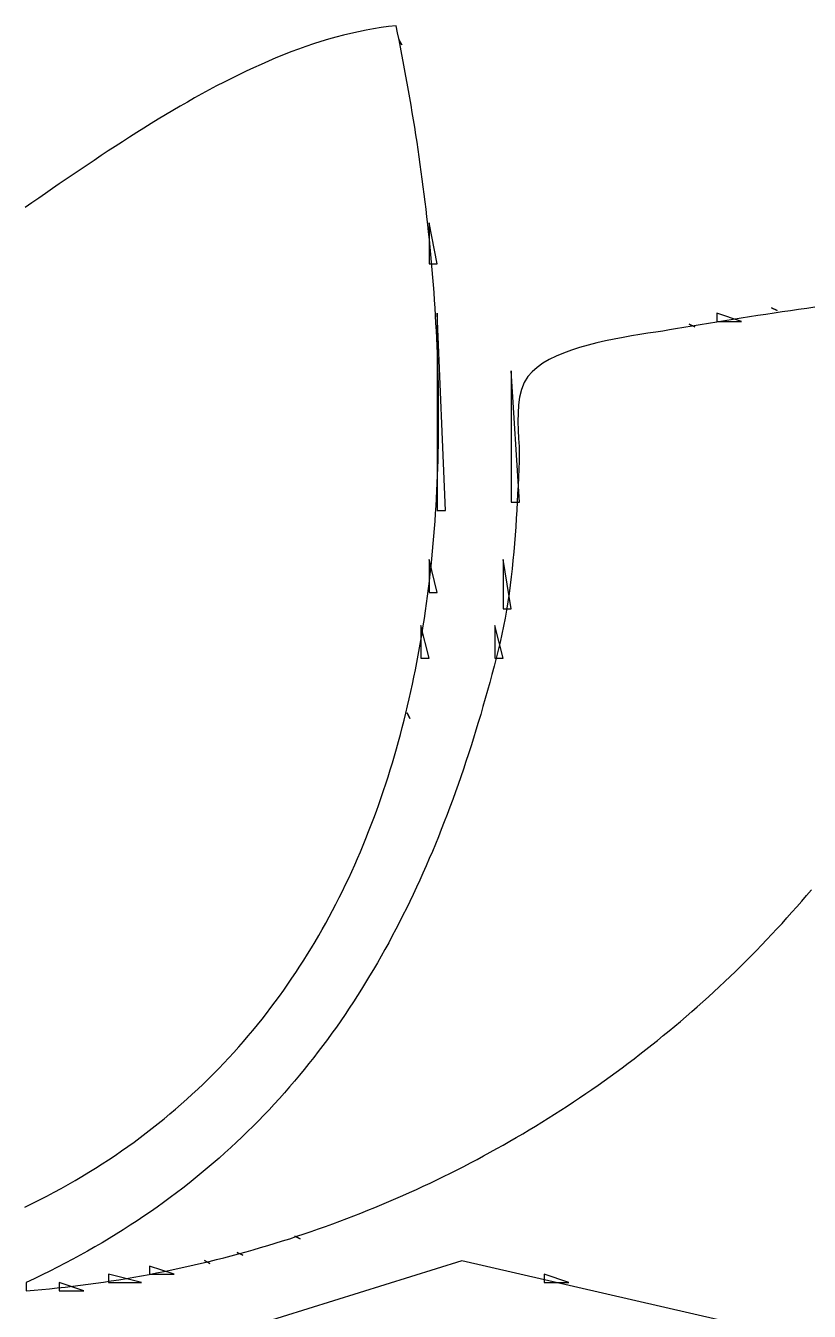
# Model space of a CAD drawing. Header units: millimetres. Extents: x 56222 to 3066687, y -650199 to -121287.
# Drawn here: x 141924.021 to 141925.722, y -185290.798 to -185288.005 of the extents above; entities that cross this region are included whole.
import ezdxf

# ---------------------------------------------------------------- set-up
doc = ezdxf.new("R2010")
doc.units = ezdxf.units.MM
doc.header["$MEASUREMENT"] = 0
doc.layers.add('$TD_AUDIT_GENERATED_(A0BDF17)', color=32, linetype='Continuous', lineweight=30)

msp = doc.modelspace()

# ---------------------------------------------------------------- linework, layer by layer
at = {"layer": '$TD_AUDIT_GENERATED_(A0BDF17)', "linetype": 'Continuous', "lineweight": 25, "ltscale": 2}
for p, q in [((141924.7597, -185288.0149, 0.5173), (141924.7434, -185288.0182, 0.5173)), ((141924.7761, -185288.0119, 0.5173), (141924.7597, -185288.0149, 0.5173)), ((141924.7924, -185288.0093, 0.5173), (141924.7761, -185288.0119, 0.5173)), ((141924.8088, -185288.007, 0.5173), (141924.7924, -185288.0093, 0.5173)), ((141924.8252, -185288.0052, 0.5173), (141924.8088, -185288.007, 0.5173)), ((141924.8283, -185288.0207, 0.5173), (141924.8252, -185288.0052, 0.5173)), ((141924.6617, -185288.0397, 0.5173), (141924.6454, -185288.0449, 0.5173)), ((141924.678, -185288.0347, 0.5173), (141924.6617, -185288.0397, 0.5173)), ((141924.6943, -185288.0301, 0.5173), (141924.678, -185288.0347, 0.5173)), ((141924.7107, -185288.0258, 0.5173), (141924.6943, -185288.0301, 0.5173)), ((141924.727, -185288.0218, 0.5173), (141924.7107, -185288.0258, 0.5173)), ((141924.7434, -185288.0182, 0.5173), (141924.727, -185288.0218, 0.5173)), ((141924.8315, -185288.0362, 0.5173), (141924.8283, -185288.0207, 0.5173)), ((141924.8311, -185288.0349, 0.5173), (141924.8371, -185288.0468, 0.5173)), ((141924.8371, -185288.0468, 0.5173), (141924.8311, -185288.0349, 0.5173)), ((141924.8345, -185288.0518, 0.5173), (141924.8315, -185288.0362, 0.5173)), ((141924.5805, -185288.0686, 0.5173), (141924.5642, -185288.0752, 0.5173)), ((141924.5967, -185288.0622, 0.5173), (141924.5805, -185288.0686, 0.5173)), ((141924.6129, -185288.0562, 0.5173), (141924.5967, -185288.0622, 0.5173)), ((141924.6292, -185288.0504, 0.5173), (141924.6129, -185288.0562, 0.5173)), ((141924.6454, -185288.0449, 0.5173), (141924.6292, -185288.0504, 0.5173)), ((141924.8376, -185288.0674, 0.5173), (141924.8345, -185288.0518, 0.5173)), ((141924.8406, -185288.0831, 0.5173), (141924.8376, -185288.0674, 0.5173)), ((141924.5158, -185288.0964, 0.5173), (141924.4997, -185288.1039, 0.5173)), ((141924.5319, -185288.0891, 0.5173), (141924.5158, -185288.0964, 0.5173)), ((141924.5481, -185288.082, 0.5173), (141924.5319, -185288.0891, 0.5173)), ((141924.5642, -185288.0752, 0.5173), (141924.5481, -185288.082, 0.5173)), ((141924.8435, -185288.0988, 0.5173), (141924.8406, -185288.0831, 0.5173)), ((141924.8464, -185288.1145, 0.5173), (141924.8435, -185288.0988, 0.5173)), ((141924.4515, -185288.1277, 0.5173), (141924.4355, -185288.136, 0.5173)), ((141924.4675, -185288.1195, 0.5173), (141924.4515, -185288.1277, 0.5173)), ((141924.4836, -185288.1116, 0.5173), (141924.4675, -185288.1195, 0.5173)), ((141924.4997, -185288.1039, 0.5173), (141924.4836, -185288.1116, 0.5173)), ((141924.8493, -185288.1303, 0.5173), (141924.8464, -185288.1145, 0.5173)), ((141924.4036, -185288.1531, 0.5173), (141924.3877, -185288.162, 0.5173)), ((141924.4196, -185288.1445, 0.5173), (141924.4036, -185288.1531, 0.5173)), ((141924.4355, -185288.136, 0.5173), (141924.4196, -185288.1445, 0.5173)), ((141924.8521, -185288.1462, 0.5173), (141924.8493, -185288.1303, 0.5173)), ((141924.8549, -185288.162, 0.5173), (141924.8521, -185288.1462, 0.5173)), ((141924.3561, -185288.18, 0.5173), (141924.3403, -185288.1893, 0.5173)), ((141924.3719, -185288.1709, 0.5173), (141924.3561, -185288.18, 0.5173)), ((141924.3877, -185288.162, 0.5173), (141924.3719, -185288.1709, 0.5173)), ((141924.8576, -185288.1779, 0.5173), (141924.8549, -185288.162, 0.5173)), ((141924.8602, -185288.1939, 0.5173), (141924.8576, -185288.1779, 0.5173)), ((141924.3088, -185288.2082, 0.5173), (141924.2932, -185288.2178, 0.5173)), ((141924.3245, -185288.1987, 0.5173), (141924.3088, -185288.2082, 0.5173)), ((141924.3403, -185288.1893, 0.5173), (141924.3245, -185288.1987, 0.5173)), ((141924.8628, -185288.2099, 0.5173), (141924.8602, -185288.1939, 0.5173)), ((141924.8654, -185288.2259, 0.5173), (141924.8628, -185288.2099, 0.5173)), ((141924.262, -185288.2373, 0.5173), (141924.2464, -185288.2472, 0.5173)), ((141924.2775, -185288.2275, 0.5173), (141924.262, -185288.2373, 0.5173)), ((141924.2932, -185288.2178, 0.5173), (141924.2775, -185288.2275, 0.5173)), ((141924.8679, -185288.2419, 0.5173), (141924.8654, -185288.2259, 0.5173)), ((141924.2155, -185288.2672, 0.5173), (141924.2001, -185288.2773, 0.5173)), ((141924.231, -185288.2571, 0.5173), (141924.2155, -185288.2672, 0.5173)), ((141924.2464, -185288.2472, 0.5173), (141924.231, -185288.2571, 0.5173)), ((141924.8704, -185288.258, 0.5173), (141924.8679, -185288.2419, 0.5173)), ((141924.8728, -185288.2741, 0.5173), (141924.8704, -185288.258, 0.5173)), ((141924.1848, -185288.2874, 0.5173), (141924.1695, -185288.2976, 0.5173)), ((141924.2001, -185288.2773, 0.5173), (141924.1848, -185288.2874, 0.5173)), ((141924.8751, -185288.2902, 0.5173), (141924.8728, -185288.2741, 0.5173)), ((141924.8774, -185288.3064, 0.5173), (141924.8751, -185288.2902, 0.5173)), ((141924.1391, -185288.318, 0.5173), (141924.124, -185288.3283, 0.5173)), ((141924.1543, -185288.3078, 0.5173), (141924.1391, -185288.318, 0.5173)), ((141924.1695, -185288.2976, 0.5173), (141924.1543, -185288.3078, 0.5173)), ((141924.8797, -185288.3226, 0.5173), (141924.8774, -185288.3064, 0.5173)), ((141924.8818, -185288.3388, 0.5173), (141924.8797, -185288.3226, 0.5173)), ((141924.0939, -185288.3488, 0.5173), (141924.079, -185288.359, 0.5173)), ((141924.1089, -185288.3385, 0.5173), (141924.0939, -185288.3488, 0.5173)), ((141924.124, -185288.3283, 0.5173), (141924.1089, -185288.3385, 0.5173)), ((141924.884, -185288.3551, 0.5173), (141924.8818, -185288.3388, 0.5173)), ((141924.0493, -185288.3795, 0.5173), (141924.0345, -185288.3896, 0.5173)), ((141924.0641, -185288.3693, 0.5173), (141924.0493, -185288.3795, 0.5173)), ((141924.079, -185288.359, 0.5173), (141924.0641, -185288.3693, 0.5173)), ((141924.886, -185288.3714, 0.5173), (141924.884, -185288.3551, 0.5173)), ((141924.888, -185288.3877, 0.5173), (141924.886, -185288.3714, 0.5173)), ((141924.0345, -185288.3896, 0.5173), (141924.0199, -185288.3997, 0.5173)), ((141924.89, -185288.404, 0.5173), (141924.888, -185288.3877, 0.5173)), ((141924.8919, -185288.4204, 0.5173), (141924.89, -185288.404, 0.5173)), ((141924.8937, -185288.4367, 0.5173), (141924.8919, -185288.4204, 0.5173)), ((141924.8965, -185288.4334, 0.5173), (141924.8965, -185288.5226, 0.5173)), ((141924.9144, -185288.5226, 0.5173), (141924.8965, -185288.4334, 0.5173)), ((141924.8955, -185288.4531, 0.5173), (141924.8937, -185288.4367, 0.5173)), ((141924.8972, -185288.4695, 0.5173), (141924.8955, -185288.4531, 0.5173)), ((141924.8988, -185288.486, 0.5173), (141924.8972, -185288.4695, 0.5173)), ((141924.9004, -185288.5024, 0.5173), (141924.8988, -185288.486, 0.5173)), ((141924.9019, -185288.5189, 0.5173), (141924.9004, -185288.5024, 0.5173)), ((141924.9034, -185288.5353, 0.5173), (141924.9019, -185288.5189, 0.5173)), ((141924.8965, -185288.5226, 0.5173), (141924.9144, -185288.5226, 0.5173)), ((141924.9047, -185288.5518, 0.5173), (141924.9034, -185288.5353, 0.5173)), ((141924.906, -185288.5683, 0.5173), (141924.9047, -185288.5518, 0.5173)), ((141924.9073, -185288.5848, 0.5173), (141924.906, -185288.5683, 0.5173)), ((141924.9085, -185288.6014, 0.5173), (141924.9073, -185288.5848, 0.5173)), ((141924.9096, -185288.6179, 0.5173), (141924.9085, -185288.6014, 0.5173)), ((141924.9106, -185288.6345, 0.5173), (141924.9096, -185288.6179, 0.5173)), ((141924.9144, -185288.6297, 0.5173), (141924.9144, -185289.0579, 0.5173)), ((141924.9322, -185289.0579, 0.5173), (141924.9144, -185288.6297, 0.5173)), ((141925.521, -185288.6297, 0.5173), (141925.521, -185288.6475, 0.5173)), ((141925.5745, -185288.6475, 0.5173), (141925.521, -185288.6297, 0.5173)), ((141925.6454, -185288.6295, 0.5173), (141925.6277, -185288.6321, 0.5173)), ((141925.64, -185288.6178, 0.5173), (141925.6519, -185288.6237, 0.5173)), ((141925.6519, -185288.6237, 0.5173), (141925.64, -185288.6178, 0.5173)), ((141925.6632, -185288.6268, 0.5173), (141925.6454, -185288.6295, 0.5173)), ((141925.681, -185288.6242, 0.5173), (141925.6632, -185288.6268, 0.5173)), ((141925.6988, -185288.6216, 0.5173), (141925.681, -185288.6242, 0.5173)), ((141925.7166, -185288.6191, 0.5173), (141925.6988, -185288.6216, 0.5173)), ((141925.7343, -185288.6166, 0.5173), (141925.7166, -185288.6191, 0.5173)), ((141924.9116, -185288.651, 0.5173), (141924.9106, -185288.6345, 0.5173)), ((141924.9125, -185288.6676, 0.5173), (141924.9116, -185288.651, 0.5173)), ((141925.4675, -185288.6578, 0.5173), (141925.4496, -185288.6608, 0.5173)), ((141925.4615, -185288.6535, 0.5173), (141925.4734, -185288.6594, 0.5173)), ((141925.4734, -185288.6594, 0.5173), (141925.4615, -185288.6535, 0.5173)), ((141925.4853, -185288.6548, 0.5173), (141925.4675, -185288.6578, 0.5173)), ((141925.5031, -185288.6518, 0.5173), (141925.4853, -185288.6548, 0.5173)), ((141925.5209, -185288.6489, 0.5173), (141925.5031, -185288.6518, 0.5173)), ((141925.5387, -185288.646, 0.5173), (141925.5209, -185288.6489, 0.5173)), ((141925.521, -185288.6475, 0.5173), (141925.5745, -185288.6475, 0.5173)), ((141925.5565, -185288.6432, 0.5173), (141925.5387, -185288.646, 0.5173)), ((141925.5743, -185288.6404, 0.5173), (141925.5565, -185288.6432, 0.5173)), ((141925.5921, -185288.6376, 0.5173), (141925.5743, -185288.6404, 0.5173)), ((141925.6099, -185288.6348, 0.5173), (141925.5921, -185288.6376, 0.5173)), ((141925.6277, -185288.6321, 0.5173), (141925.6099, -185288.6348, 0.5173)), ((141924.9133, -185288.6841, 0.5173), (141924.9125, -185288.6676, 0.5173)), ((141924.9141, -185288.7007, 0.5173), (141924.9133, -185288.6841, 0.5173)), ((141925.2987, -185288.6859, 0.5173), (141925.2796, -185288.6898, 0.5173)), ((141925.3176, -185288.6823, 0.5173), (141925.2987, -185288.6859, 0.5173)), ((141925.3362, -185288.679, 0.5173), (141925.3176, -185288.6823, 0.5173)), ((141925.3544, -185288.6761, 0.5173), (141925.3362, -185288.679, 0.5173)), ((141925.3718, -185288.6733, 0.5173), (141925.3544, -185288.6761, 0.5173)), ((141925.3885, -185288.6708, 0.5173), (141925.3718, -185288.6733, 0.5173)), ((141925.4042, -185288.6684, 0.5173), (141925.3885, -185288.6708, 0.5173)), ((141925.4187, -185288.6661, 0.5173), (141925.4042, -185288.6684, 0.5173)), ((141925.4318, -185288.6639, 0.5173), (141925.4187, -185288.6661, 0.5173)), ((141925.4496, -185288.6608, 0.5173), (141925.4318, -185288.6639, 0.5173)), ((141924.9147, -185288.7173, 0.5173), (141924.9141, -185288.7007, 0.5173)), ((141925.2056, -185288.7098, 0.5173), (141925.1885, -185288.7161, 0.5173)), ((141925.2234, -185288.7041, 0.5173), (141925.2056, -185288.7098, 0.5173)), ((141925.2418, -185288.6989, 0.5173), (141925.2234, -185288.7041, 0.5173)), ((141925.2606, -185288.6941, 0.5173), (141925.2418, -185288.6989, 0.5173)), ((141925.2796, -185288.6898, 0.5173), (141925.2606, -185288.6941, 0.5173)), ((141924.9153, -185288.7339, 0.5173), (141924.9147, -185288.7173, 0.5173)), ((141924.9159, -185288.7505, 0.5173), (141924.9153, -185288.7339, 0.5173)), ((141925.1434, -185288.7385, 0.5173), (141925.131, -185288.7473, 0.5173)), ((141925.1572, -185288.7303, 0.5173), (141925.1434, -185288.7385, 0.5173)), ((141925.1723, -185288.7229, 0.5173), (141925.1572, -185288.7303, 0.5173)), ((141925.1885, -185288.7161, 0.5173), (141925.1723, -185288.7229, 0.5173)), ((141924.9163, -185288.767, 0.5173), (141924.9159, -185288.7505, 0.5173)), ((141924.9167, -185288.7836, 0.5173), (141924.9163, -185288.767, 0.5173)), ((141925.075, -185288.7546, 0.5173), (141925.075, -185289.04, 0.5173)), ((141925.0928, -185289.04, 0.5173), (141925.075, -185288.7546, 0.5173)), ((141925.1111, -185288.7671, 0.5173), (141925.1029, -185288.7805, 0.5173)), ((141925.1202, -185288.7568, 0.5173), (141925.1111, -185288.7671, 0.5173)), ((141925.131, -185288.7473, 0.5173), (141925.1202, -185288.7568, 0.5173)), ((141924.917, -185288.8002, 0.5173), (141924.9167, -185288.7836, 0.5173)), ((141925.097, -185288.7955, 0.5173), (141925.0931, -185288.8118, 0.5173)), ((141925.1029, -185288.7805, 0.5173), (141925.097, -185288.7955, 0.5173)), ((141924.9172, -185288.8168, 0.5173), (141924.917, -185288.8002, 0.5173)), ((141924.9174, -185288.8334, 0.5173), (141924.9172, -185288.8168, 0.5173)), ((141925.0931, -185288.8118, 0.5173), (141925.0907, -185288.829, 0.5173)), ((141924.9174, -185288.85, 0.5173), (141924.9174, -185288.8334, 0.5173)), ((141924.9174, -185288.8665, 0.5173), (141924.9174, -185288.85, 0.5173)), ((141925.0897, -185288.8469, 0.5173), (141925.0896, -185288.8652, 0.5173)), ((141925.0907, -185288.829, 0.5173), (141925.0897, -185288.8469, 0.5173)), ((141924.9173, -185288.8831, 0.5173), (141924.9174, -185288.8665, 0.5173)), ((141925.0896, -185288.8652, 0.5173), (141925.0901, -185288.8835, 0.5173)), ((141924.9169, -185288.9162, 0.5173), (141924.9171, -185288.8997, 0.5173)), ((141924.9171, -185288.8997, 0.5173), (141924.9173, -185288.8831, 0.5173)), ((141925.0901, -185288.8835, 0.5173), (141925.091, -185288.9015, 0.5173)), ((141925.091, -185288.9015, 0.5173), (141925.0918, -185288.9189, 0.5173)), ((141924.9161, -185288.9493, 0.5173), (141924.9165, -185288.9327, 0.5173)), ((141924.9165, -185288.9327, 0.5173), (141924.9169, -185288.9162, 0.5173)), ((141925.0918, -185288.9189, 0.5173), (141925.0923, -185288.9355, 0.5173)), ((141925.0923, -185288.9355, 0.5173), (141925.0921, -185288.9508, 0.5173)), ((141924.915, -185288.9823, 0.5173), (141924.9156, -185288.9658, 0.5173)), ((141924.9156, -185288.9658, 0.5173), (141924.9161, -185288.9493, 0.5173)), ((141925.0921, -185288.9508, 0.5173), (141925.0913, -185288.9684, 0.5173)), ((141924.9143, -185288.9988, 0.5173), (141924.915, -185288.9823, 0.5173)), ((141925.0905, -185288.986, 0.5173), (141925.0897, -185289.0038, 0.5173)), ((141925.0913, -185288.9684, 0.5173), (141925.0905, -185288.986, 0.5173)), ((141924.9127, -185289.0318, 0.5173), (141924.9135, -185289.0153, 0.5173)), ((141924.9135, -185289.0153, 0.5173), (141924.9143, -185288.9988, 0.5173)), ((141925.0888, -185289.0217, 0.5173), (141925.0879, -185289.0396, 0.5173)), ((141925.0897, -185289.0038, 0.5173), (141925.0888, -185289.0217, 0.5173)), ((141924.9107, -185289.0646, 0.5173), (141924.9117, -185289.0482, 0.5173)), ((141924.9117, -185289.0482, 0.5173), (141924.9127, -185289.0318, 0.5173)), ((141925.075, -185289.04, 0.5173), (141925.0928, -185289.04, 0.5173)), ((141925.0879, -185289.0396, 0.5173), (141925.0869, -185289.0577, 0.5173)), ((141924.9096, -185289.0811, 0.5173), (141924.9107, -185289.0646, 0.5173)), ((141924.9144, -185289.0579, 0.5173), (141924.9322, -185289.0579, 0.5173)), ((141925.0858, -185289.0757, 0.5173), (141925.0846, -185289.0938, 0.5173)), ((141925.0869, -185289.0577, 0.5173), (141925.0858, -185289.0757, 0.5173)), ((141924.907, -185289.1138, 0.5173), (141924.9083, -185289.0974, 0.5173)), ((141924.9083, -185289.0974, 0.5173), (141924.9096, -185289.0811, 0.5173)), ((141925.0846, -185289.0938, 0.5173), (141925.0834, -185289.112, 0.5173)), ((141924.9041, -185289.1465, 0.5173), (141924.9056, -185289.1302, 0.5173)), ((141924.9056, -185289.1302, 0.5173), (141924.907, -185289.1138, 0.5173)), ((141925.082, -185289.1302, 0.5173), (141925.0804, -185289.1483, 0.5173)), ((141925.0834, -185289.112, 0.5173), (141925.082, -185289.1302, 0.5173)), ((141924.9025, -185289.1628, 0.5173), (141924.9041, -185289.1465, 0.5173)), ((141925.0804, -185289.1483, 0.5173), (141925.0787, -185289.1665, 0.5173)), ((141924.8965, -185289.1649, 0.5173), (141924.8965, -185289.2363, 0.5173)), ((141924.9144, -185289.2363, 0.5173), (141924.8965, -185289.1649, 0.5173)), ((141924.8991, -185289.1954, 0.5173), (141924.9009, -185289.1791, 0.5173)), ((141924.9009, -185289.1791, 0.5173), (141924.9025, -185289.1628, 0.5173)), ((141925.0571, -185289.1649, 0.5173), (141925.0571, -185289.272, 0.5173)), ((141925.075, -185289.272, 0.5173), (141925.0571, -185289.1649, 0.5173)), ((141925.0769, -185289.1846, 0.5173), (141925.0748, -185289.2026, 0.5173)), ((141925.0787, -185289.1665, 0.5173), (141925.0769, -185289.1846, 0.5173)), ((141924.8952, -185289.2278, 0.5173), (141924.8972, -185289.2116, 0.5173)), ((141924.8972, -185289.2116, 0.5173), (141924.8991, -185289.1954, 0.5173)), ((141925.0748, -185289.2026, 0.5173), (141925.0726, -185289.2207, 0.5173)), ((141924.891, -185289.2602, 0.5173), (141924.8932, -185289.244, 0.5173)), ((141924.8932, -185289.244, 0.5173), (141924.8952, -185289.2278, 0.5173)), ((141924.8965, -185289.2363, 0.5173), (141924.9144, -185289.2363, 0.5173)), ((141925.0702, -185289.2386, 0.5173), (141925.0676, -185289.2565, 0.5173)), ((141925.0726, -185289.2207, 0.5173), (141925.0702, -185289.2386, 0.5173)), ((141924.8887, -185289.2763, 0.5173), (141924.891, -185289.2602, 0.5173)), ((141925.0571, -185289.272, 0.5173), (141925.075, -185289.272, 0.5173)), ((141925.0676, -185289.2565, 0.5173), (141925.0648, -185289.2743, 0.5173)), ((141924.8839, -185289.3084, 0.5173), (141924.8864, -185289.2924, 0.5173)), ((141924.8864, -185289.2924, 0.5173), (141924.8887, -185289.2763, 0.5173)), ((141925.0617, -185289.2919, 0.5173), (141925.0584, -185289.3095, 0.5173)), ((141925.0648, -185289.2743, 0.5173), (141925.0617, -185289.2919, 0.5173)), ((141924.8787, -185289.3077, 0.5173), (141924.8787, -185289.379, 0.5173)), ((141924.8965, -185289.379, 0.5173), (141924.8787, -185289.3077, 0.5173)), ((141924.8787, -185289.3404, 0.5173), (141924.8813, -185289.3245, 0.5173)), ((141924.8813, -185289.3245, 0.5173), (141924.8839, -185289.3084, 0.5173)), ((141925.0393, -185289.3077, 0.5173), (141925.0393, -185289.379, 0.5173)), ((141925.0571, -185289.379, 0.5173), (141925.0393, -185289.3077, 0.5173)), ((141925.0548, -185289.3269, 0.5173), (141925.0509, -185289.3441, 0.5173)), ((141925.0584, -185289.3095, 0.5173), (141925.0548, -185289.3269, 0.5173)), ((141924.873, -185289.3723, 0.5173), (141924.8759, -185289.3564, 0.5173)), ((141924.8759, -185289.3564, 0.5173), (141924.8787, -185289.3404, 0.5173)), ((141925.0509, -185289.3441, 0.5173), (141925.0468, -185289.3612, 0.5173)), ((141924.8701, -185289.3882, 0.5173), (141924.873, -185289.3723, 0.5173)), ((141924.8787, -185289.379, 0.5173), (141924.8965, -185289.379, 0.5173)), ((141925.0422, -185289.379, 0.5173), (141925.0376, -185289.3966, 0.5173)), ((141925.0393, -185289.379, 0.5173), (141925.0571, -185289.379, 0.5173)), ((141925.0468, -185289.3612, 0.5173), (141925.0422, -185289.379, 0.5173)), ((141924.8638, -185289.4199, 0.5173), (141924.867, -185289.404, 0.5173)), ((141924.867, -185289.404, 0.5173), (141924.8701, -185289.3882, 0.5173)), ((141925.0376, -185289.3966, 0.5173), (141925.033, -185289.4143, 0.5173)), ((141924.8571, -185289.4513, 0.5173), (141924.8605, -185289.4356, 0.5173)), ((141924.8605, -185289.4356, 0.5173), (141924.8638, -185289.4199, 0.5173)), ((141925.0282, -185289.4318, 0.5173), (141925.0234, -185289.4493, 0.5173)), ((141925.033, -185289.4143, 0.5173), (141925.0282, -185289.4318, 0.5173)), ((141924.85, -185289.4827, 0.5173), (141924.8536, -185289.467, 0.5173)), ((141924.8536, -185289.467, 0.5173), (141924.8571, -185289.4513, 0.5173)), ((141925.0185, -185289.4667, 0.5173), (141925.0136, -185289.484, 0.5173)), ((141925.0234, -185289.4493, 0.5173), (141925.0185, -185289.4667, 0.5173)), ((141924.8462, -185289.4983, 0.5173), (141924.85, -185289.4827, 0.5173)), ((141925.0136, -185289.484, 0.5173), (141925.0086, -185289.5012, 0.5173)), ((141924.8385, -185289.5293, 0.5173), (141924.8424, -185289.5138, 0.5173)), ((141924.8424, -185289.5138, 0.5173), (141924.8462, -185289.4983, 0.5173)), ((141924.849, -185289.498, 0.5173), (141924.8549, -185289.5099, 0.5173)), ((141924.8549, -185289.5099, 0.5173), (141924.849, -185289.498, 0.5173)), ((141925.0034, -185289.5184, 0.5173), (141924.9983, -185289.5355, 0.5173)), ((141925.0086, -185289.5012, 0.5173), (141925.0034, -185289.5184, 0.5173)), ((141924.8302, -185289.5602, 0.5173), (141924.8344, -185289.5448, 0.5173)), ((141924.8344, -185289.5448, 0.5173), (141924.8385, -185289.5293, 0.5173)), ((141924.9983, -185289.5355, 0.5173), (141924.993, -185289.5525, 0.5173)), ((141924.8215, -185289.5908, 0.5173), (141924.8259, -185289.5755, 0.5173)), ((141924.8259, -185289.5755, 0.5173), (141924.8302, -185289.5602, 0.5173)), ((141924.9876, -185289.5695, 0.5173), (141924.9822, -185289.5864, 0.5173)), ((141924.993, -185289.5525, 0.5173), (141924.9876, -185289.5695, 0.5173)), ((141924.8124, -185289.6213, 0.5173), (141924.817, -185289.6061, 0.5173)), ((141924.817, -185289.6061, 0.5173), (141924.8215, -185289.5908, 0.5173)), ((141924.9767, -185289.6032, 0.5173), (141924.9711, -185289.6199, 0.5173)), ((141924.9822, -185289.5864, 0.5173), (141924.9767, -185289.6032, 0.5173)), ((141924.8077, -185289.6365, 0.5173), (141924.8124, -185289.6213, 0.5173)), ((141924.9711, -185289.6199, 0.5173), (141924.9654, -185289.6365, 0.5173)), ((141924.7978, -185289.6666, 0.5173), (141924.8028, -185289.6516, 0.5173)), ((141924.8028, -185289.6516, 0.5173), (141924.8077, -185289.6365, 0.5173)), ((141924.9596, -185289.6531, 0.5173), (141924.9538, -185289.6696, 0.5173)), ((141924.9654, -185289.6365, 0.5173), (141924.9596, -185289.6531, 0.5173)), ((141924.7875, -185289.6965, 0.5173), (141924.7927, -185289.6816, 0.5173)), ((141924.7927, -185289.6816, 0.5173), (141924.7978, -185289.6666, 0.5173)), ((141924.9479, -185289.686, 0.5173), (141924.9418, -185289.7023, 0.5173)), ((141924.9538, -185289.6696, 0.5173), (141924.9479, -185289.686, 0.5173)), ((141924.7767, -185289.7262, 0.5173), (141924.7822, -185289.7114, 0.5173)), ((141924.7822, -185289.7114, 0.5173), (141924.7875, -185289.6965, 0.5173)), ((141924.9357, -185289.7186, 0.5173), (141924.9295, -185289.7347, 0.5173)), ((141924.9418, -185289.7023, 0.5173), (141924.9357, -185289.7186, 0.5173)), ((141924.7654, -185289.7556, 0.5173), (141924.7711, -185289.741, 0.5173)), ((141924.7711, -185289.741, 0.5173), (141924.7767, -185289.7262, 0.5173)), ((141924.9295, -185289.7347, 0.5173), (141924.9232, -185289.7508, 0.5173)), ((141924.7537, -185289.7848, 0.5173), (141924.7596, -185289.7703, 0.5173)), ((141924.7596, -185289.7703, 0.5173), (141924.7654, -185289.7556, 0.5173)), ((141924.9168, -185289.7668, 0.5173), (141924.9103, -185289.7827, 0.5173)), ((141924.9232, -185289.7508, 0.5173), (141924.9168, -185289.7668, 0.5173)), ((141924.7414, -185289.8138, 0.5173), (141924.7476, -185289.7993, 0.5173)), ((141924.7476, -185289.7993, 0.5173), (141924.7537, -185289.7848, 0.5173)), ((141924.9037, -185289.7986, 0.5173), (141924.897, -185289.8143, 0.5173)), ((141924.9103, -185289.7827, 0.5173), (141924.9037, -185289.7986, 0.5173)), ((141924.7287, -185289.8424, 0.5173), (141924.7351, -185289.8281, 0.5173)), ((141924.7351, -185289.8281, 0.5173), (141924.7414, -185289.8138, 0.5173)), ((141924.8902, -185289.83, 0.5173), (141924.8834, -185289.8456, 0.5173)), ((141924.897, -185289.8143, 0.5173), (141924.8902, -185289.83, 0.5173)), ((141924.7154, -185289.8708, 0.5173), (141924.7221, -185289.8567, 0.5173)), ((141924.7221, -185289.8567, 0.5173), (141924.7287, -185289.8424, 0.5173)), ((141924.8834, -185289.8456, 0.5173), (141924.8764, -185289.8611, 0.5173)), ((141924.7016, -185289.8989, 0.5173), (141924.7086, -185289.8849, 0.5173)), ((141924.7086, -185289.8849, 0.5173), (141924.7154, -185289.8708, 0.5173)), ((141924.8693, -185289.8765, 0.5173), (141924.8621, -185289.8919, 0.5173)), ((141924.8764, -185289.8611, 0.5173), (141924.8693, -185289.8765, 0.5173)), ((141925.716, -185289.8944, 0.5173), (141925.7265, -185289.8821, 0.5173)), ((141924.6873, -185289.9268, 0.5173), (141924.6945, -185289.9129, 0.5173)), ((141924.6945, -185289.9129, 0.5173), (141924.7016, -185289.8989, 0.5173)), ((141924.8548, -185289.9071, 0.5173), (141924.8474, -185289.9223, 0.5173)), ((141924.8621, -185289.8919, 0.5173), (141924.8548, -185289.9071, 0.5173)), ((141925.6949, -185289.9188, 0.5173), (141925.7055, -185289.9066, 0.5173)), ((141925.7055, -185289.9066, 0.5173), (141925.716, -185289.8944, 0.5173)), ((141924.6725, -185289.9543, 0.5173), (141924.6799, -185289.9406, 0.5173)), ((141924.6799, -185289.9406, 0.5173), (141924.6873, -185289.9268, 0.5173)), ((141924.8399, -185289.9374, 0.5173), (141924.8323, -185289.9524, 0.5173)), ((141924.8474, -185289.9223, 0.5173), (141924.8399, -185289.9374, 0.5173)), ((141925.6627, -185289.9549, 0.5173), (141925.6735, -185289.9429, 0.5173)), ((141925.6735, -185289.9429, 0.5173), (141925.6842, -185289.9309, 0.5173)), ((141925.6842, -185289.9309, 0.5173), (141925.6949, -185289.9188, 0.5173)), ((141924.6571, -185289.9815, 0.5173), (141924.6648, -185289.9679, 0.5173)), ((141924.6648, -185289.9679, 0.5173), (141924.6725, -185289.9543, 0.5173)), ((141924.8246, -185289.9673, 0.5173), (141924.8168, -185289.9821, 0.5173)), ((141924.8323, -185289.9524, 0.5173), (141924.8246, -185289.9673, 0.5173)), ((141925.6407, -185289.9786, 0.5173), (141925.6517, -185289.9668, 0.5173)), ((141925.6517, -185289.9668, 0.5173), (141925.6627, -185289.9549, 0.5173)), ((141924.6412, -185290.0084, 0.5173), (141924.6492, -185289.995, 0.5173)), ((141924.6492, -185289.995, 0.5173), (141924.6571, -185289.9815, 0.5173)), ((141924.8089, -185289.9969, 0.5173), (141924.8008, -185290.0115, 0.5173)), ((141924.8168, -185289.9821, 0.5173), (141924.8089, -185289.9969, 0.5173)), ((141925.6185, -185290.002, 0.5173), (141925.6297, -185289.9903, 0.5173)), ((141925.6297, -185289.9903, 0.5173), (141925.6407, -185289.9786, 0.5173)), ((141924.6247, -185290.035, 0.5173), (141924.633, -185290.0218, 0.5173)), ((141924.633, -185290.0218, 0.5173), (141924.6412, -185290.0084, 0.5173)), ((141924.7927, -185290.0261, 0.5173), (141924.7844, -185290.0405, 0.5173)), ((141924.8008, -185290.0115, 0.5173), (141924.7927, -185290.0261, 0.5173)), ((141925.5846, -185290.0365, 0.5173), (141925.596, -185290.0251, 0.5173)), ((141925.596, -185290.0251, 0.5173), (141925.6073, -185290.0136, 0.5173)), ((141925.6073, -185290.0136, 0.5173), (141925.6185, -185290.002, 0.5173)), ((141924.6077, -185290.0613, 0.5173), (141924.6163, -185290.0482, 0.5173)), ((141924.6163, -185290.0482, 0.5173), (141924.6247, -185290.035, 0.5173)), ((141924.776, -185290.0549, 0.5173), (141924.7675, -185290.0692, 0.5173)), ((141924.7844, -185290.0405, 0.5173), (141924.776, -185290.0549, 0.5173)), ((141925.5616, -185290.0592, 0.5173), (141925.5731, -185290.0479, 0.5173)), ((141925.5731, -185290.0479, 0.5173), (141925.5846, -185290.0365, 0.5173)), ((141924.5902, -185290.0872, 0.5173), (141924.599, -185290.0743, 0.5173)), ((141924.599, -185290.0743, 0.5173), (141924.6077, -185290.0613, 0.5173)), ((141924.7675, -185290.0692, 0.5173), (141924.7589, -185290.0834, 0.5173)), ((141925.5265, -185290.0926, 0.5173), (141925.5383, -185290.0815, 0.5173)), ((141925.5383, -185290.0815, 0.5173), (141925.55, -185290.0704, 0.5173)), ((141925.55, -185290.0704, 0.5173), (141925.5616, -185290.0592, 0.5173)), ((141924.5721, -185290.1128, 0.5173), (141924.5812, -185290.1, 0.5173)), ((141924.5812, -185290.1, 0.5173), (141924.5902, -185290.0872, 0.5173)), ((141924.7502, -185290.0975, 0.5173), (141924.7413, -185290.1115, 0.5173)), ((141924.7589, -185290.0834, 0.5173), (141924.7502, -185290.0975, 0.5173)), ((141925.5028, -185290.1144, 0.5173), (141925.5147, -185290.1035, 0.5173)), ((141925.5147, -185290.1035, 0.5173), (141925.5265, -185290.0926, 0.5173)), ((141924.5438, -185290.1504, 0.5173), (141924.5534, -185290.138, 0.5173)), ((141924.5534, -185290.138, 0.5173), (141924.5628, -185290.1254, 0.5173)), ((141924.5628, -185290.1254, 0.5173), (141924.5721, -185290.1128, 0.5173)), ((141924.7324, -185290.1254, 0.5173), (141924.7233, -185290.1392, 0.5173)), ((141924.7413, -185290.1115, 0.5173), (141924.7324, -185290.1254, 0.5173)), ((141925.4666, -185290.1467, 0.5173), (141925.4788, -185290.136, 0.5173)), ((141925.4788, -185290.136, 0.5173), (141925.4908, -185290.1253, 0.5173)), ((141925.4908, -185290.1253, 0.5173), (141925.5028, -185290.1144, 0.5173)), ((141924.5243, -185290.1751, 0.5173), (141924.5341, -185290.1628, 0.5173)), ((141924.5341, -185290.1628, 0.5173), (141924.5438, -185290.1504, 0.5173)), ((141924.7047, -185290.1666, 0.5173), (141924.6953, -185290.1801, 0.5173)), ((141924.7141, -185290.153, 0.5173), (141924.7047, -185290.1666, 0.5173)), ((141924.7233, -185290.1392, 0.5173), (141924.7141, -185290.153, 0.5173)), ((141925.4422, -185290.1678, 0.5173), (141925.4544, -185290.1573, 0.5173)), ((141925.4544, -185290.1573, 0.5173), (141925.4666, -185290.1467, 0.5173)), ((141924.5042, -185290.1994, 0.5173), (141924.5143, -185290.1873, 0.5173)), ((141924.5143, -185290.1873, 0.5173), (141924.5243, -185290.1751, 0.5173)), ((141924.6857, -185290.1936, 0.5173), (141924.676, -185290.2069, 0.5173)), ((141924.6953, -185290.1801, 0.5173), (141924.6857, -185290.1936, 0.5173)), ((141925.405, -185290.1988, 0.5173), (141925.4174, -185290.1885, 0.5173)), ((141925.4174, -185290.1885, 0.5173), (141925.4298, -185290.1782, 0.5173)), ((141925.4298, -185290.1782, 0.5173), (141925.4422, -185290.1678, 0.5173)), ((141924.4834, -185290.2233, 0.5173), (141924.4939, -185290.2114, 0.5173)), ((141924.4939, -185290.2114, 0.5173), (141924.5042, -185290.1994, 0.5173)), ((141924.6661, -185290.2202, 0.5173), (141924.6562, -185290.2334, 0.5173)), ((141924.676, -185290.2069, 0.5173), (141924.6661, -185290.2202, 0.5173)), ((141925.3671, -185290.2291, 0.5173), (141925.3798, -185290.2191, 0.5173)), ((141925.3798, -185290.2191, 0.5173), (141925.3924, -185290.209, 0.5173)), ((141925.3924, -185290.209, 0.5173), (141925.405, -185290.1988, 0.5173)), ((141924.4512, -185290.2585, 0.5173), (141924.4621, -185290.2469, 0.5173)), ((141924.4621, -185290.2469, 0.5173), (141924.4728, -185290.2351, 0.5173)), ((141924.4728, -185290.2351, 0.5173), (141924.4834, -185290.2233, 0.5173)), ((141924.6461, -185290.2464, 0.5173), (141924.6358, -185290.2594, 0.5173)), ((141924.6562, -185290.2334, 0.5173), (141924.6461, -185290.2464, 0.5173)), ((141925.3287, -185290.2587, 0.5173), (141925.3416, -185290.2489, 0.5173)), ((141925.3416, -185290.2489, 0.5173), (141925.3544, -185290.2391, 0.5173)), ((141925.3544, -185290.2391, 0.5173), (141925.3671, -185290.2291, 0.5173)), ((141924.429, -185290.2814, 0.5173), (141924.4402, -185290.27, 0.5173)), ((141924.4402, -185290.27, 0.5173), (141924.4512, -185290.2585, 0.5173)), ((141924.6255, -185290.2723, 0.5173), (141924.615, -185290.285, 0.5173)), ((141924.6358, -185290.2594, 0.5173), (141924.6255, -185290.2723, 0.5173)), ((141925.2896, -185290.2875, 0.5173), (141925.3027, -185290.278, 0.5173)), ((141925.3027, -185290.278, 0.5173), (141925.3157, -185290.2684, 0.5173)), ((141925.3157, -185290.2684, 0.5173), (141925.3287, -185290.2587, 0.5173)), ((141924.3945, -185290.315, 0.5173), (141924.4062, -185290.3039, 0.5173)), ((141924.4062, -185290.3039, 0.5173), (141924.4177, -185290.2927, 0.5173)), ((141924.4177, -185290.2927, 0.5173), (141924.429, -185290.2814, 0.5173)), ((141924.6044, -185290.2977, 0.5173), (141924.5936, -185290.3103, 0.5173)), ((141924.615, -185290.285, 0.5173), (141924.6044, -185290.2977, 0.5173)), ((141925.2633, -185290.3063, 0.5173), (141925.2765, -185290.297, 0.5173)), ((141925.2765, -185290.297, 0.5173), (141925.2896, -185290.2875, 0.5173)), ((141924.3708, -185290.3369, 0.5173), (141924.3827, -185290.326, 0.5173)), ((141924.3827, -185290.326, 0.5173), (141924.3945, -185290.315, 0.5173)), ((141924.5827, -185290.3228, 0.5173), (141924.5717, -185290.3352, 0.5173)), ((141924.5936, -185290.3103, 0.5173), (141924.5827, -185290.3228, 0.5173)), ((141925.2098, -185290.3429, 0.5173), (141925.2233, -185290.3339, 0.5173)), ((141925.2233, -185290.3339, 0.5173), (141925.2367, -185290.3248, 0.5173)), ((141925.2367, -185290.3248, 0.5173), (141925.25, -185290.3156, 0.5173)), ((141925.25, -185290.3156, 0.5173), (141925.2633, -185290.3063, 0.5173)), ((141924.334, -185290.3689, 0.5173), (141924.3464, -185290.3583, 0.5173)), ((141924.3464, -185290.3583, 0.5173), (141924.3587, -185290.3477, 0.5173)), ((141924.3587, -185290.3477, 0.5173), (141924.3708, -185290.3369, 0.5173)), ((141924.5492, -185290.3596, 0.5173), (141924.5377, -185290.3717, 0.5173)), ((141924.5605, -185290.3474, 0.5173), (141924.5492, -185290.3596, 0.5173)), ((141924.5717, -185290.3352, 0.5173), (141924.5605, -185290.3474, 0.5173)), ((141925.169, -185290.3694, 0.5173), (141925.1827, -185290.3607, 0.5173)), ((141925.1827, -185290.3607, 0.5173), (141925.1963, -185290.3518, 0.5173)), ((141925.1963, -185290.3518, 0.5173), (141925.2098, -185290.3429, 0.5173)), ((141924.2958, -185290.3999, 0.5173), (141924.3087, -185290.3897, 0.5173)), ((141924.3087, -185290.3897, 0.5173), (141924.3214, -185290.3793, 0.5173)), ((141924.3214, -185290.3793, 0.5173), (141924.334, -185290.3689, 0.5173)), ((141924.5261, -185290.3837, 0.5173), (141924.5144, -185290.3955, 0.5173)), ((141924.5377, -185290.3717, 0.5173), (141924.5261, -185290.3837, 0.5173)), ((141925.1277, -185290.3952, 0.5173), (141925.1416, -185290.3867, 0.5173)), ((141925.1416, -185290.3867, 0.5173), (141925.1553, -185290.3781, 0.5173)), ((141925.1553, -185290.3781, 0.5173), (141925.169, -185290.3694, 0.5173)), ((141924.2695, -185290.42, 0.5173), (141924.2827, -185290.41, 0.5173)), ((141924.2827, -185290.41, 0.5173), (141924.2958, -185290.3999, 0.5173)), ((141924.5025, -185290.4073, 0.5173), (141924.4905, -185290.419, 0.5173)), ((141924.5144, -185290.3955, 0.5173), (141924.5025, -185290.4073, 0.5173)), ((141925.0859, -185290.4202, 0.5173), (141925.0999, -185290.4119, 0.5173)), ((141925.0999, -185290.4119, 0.5173), (141925.1139, -185290.4036, 0.5173)), ((141925.1139, -185290.4036, 0.5173), (141925.1277, -185290.3952, 0.5173)), ((141924.2288, -185290.4493, 0.5173), (141924.2425, -185290.4397, 0.5173)), ((141924.2425, -185290.4397, 0.5173), (141924.2561, -185290.4299, 0.5173)), ((141924.2561, -185290.4299, 0.5173), (141924.2695, -185290.42, 0.5173)), ((141924.466, -185290.442, 0.5173), (141924.4535, -185290.4533, 0.5173)), ((141924.4783, -185290.4305, 0.5173), (141924.466, -185290.442, 0.5173)), ((141924.4905, -185290.419, 0.5173), (141924.4783, -185290.4305, 0.5173)), ((141925.0293, -185290.4522, 0.5173), (141925.0435, -185290.4443, 0.5173)), ((141925.0435, -185290.4443, 0.5173), (141925.0577, -185290.4364, 0.5173)), ((141925.0577, -185290.4364, 0.5173), (141925.0718, -185290.4283, 0.5173)), ((141925.0718, -185290.4283, 0.5173), (141925.0859, -185290.4202, 0.5173)), ((141924.1867, -185290.4775, 0.5173), (141924.2009, -185290.4683, 0.5173)), ((141924.2009, -185290.4683, 0.5173), (141924.2149, -185290.4588, 0.5173)), ((141924.2149, -185290.4588, 0.5173), (141924.2288, -185290.4493, 0.5173)), ((141924.4409, -185290.4646, 0.5173), (141924.4281, -185290.4757, 0.5173)), ((141924.4535, -185290.4533, 0.5173), (141924.4409, -185290.4646, 0.5173)), ((141924.9863, -185290.4753, 0.5173), (141925.0007, -185290.4677, 0.5173)), ((141925.0007, -185290.4677, 0.5173), (141925.015, -185290.46, 0.5173)), ((141925.015, -185290.46, 0.5173), (141925.0293, -185290.4522, 0.5173)), ((141924.1431, -185290.5047, 0.5173), (141924.1578, -185290.4957, 0.5173)), ((141924.1578, -185290.4957, 0.5173), (141924.1723, -185290.4867, 0.5173)), ((141924.1723, -185290.4867, 0.5173), (141924.1867, -185290.4775, 0.5173)), ((141924.4021, -185290.4977, 0.5173), (141924.3889, -185290.5085, 0.5173)), ((141924.4152, -185290.4868, 0.5173), (141924.4021, -185290.4977, 0.5173)), ((141924.4281, -185290.4757, 0.5173), (141924.4152, -185290.4868, 0.5173)), ((141924.9281, -185290.5048, 0.5173), (141924.9428, -185290.4975, 0.5173)), ((141924.9428, -185290.4975, 0.5173), (141924.9573, -185290.4902, 0.5173)), ((141924.9573, -185290.4902, 0.5173), (141924.9718, -185290.4828, 0.5173)), ((141924.9718, -185290.4828, 0.5173), (141924.9863, -185290.4753, 0.5173)), ((141924.0979, -185290.5307, 0.5173), (141924.1131, -185290.5221, 0.5173)), ((141924.1131, -185290.5221, 0.5173), (141924.1282, -185290.5135, 0.5173)), ((141924.1282, -185290.5135, 0.5173), (141924.1431, -185290.5047, 0.5173)), ((141924.3755, -185290.5192, 0.5173), (141924.3619, -185290.5299, 0.5173)), ((141924.3889, -185290.5085, 0.5173), (141924.3755, -185290.5192, 0.5173)), ((141924.8692, -185290.5328, 0.5173), (141924.884, -185290.5259, 0.5173)), ((141924.884, -185290.5259, 0.5173), (141924.8987, -185290.5189, 0.5173)), ((141924.8987, -185290.5189, 0.5173), (141924.9135, -185290.5119, 0.5173)), ((141924.9135, -185290.5119, 0.5173), (141924.9281, -185290.5048, 0.5173)), ((141924.0353, -185290.5636, 0.5173), (141924.0512, -185290.5555, 0.5173)), ((141924.0512, -185290.5555, 0.5173), (141924.067, -185290.5474, 0.5173)), ((141924.067, -185290.5474, 0.5173), (141924.0825, -185290.5391, 0.5173)), ((141924.0825, -185290.5391, 0.5173), (141924.0979, -185290.5307, 0.5173)), ((141924.3344, -185290.5507, 0.5173), (141924.3204, -185290.561, 0.5173)), ((141924.3482, -185290.5404, 0.5173), (141924.3344, -185290.5507, 0.5173)), ((141924.3619, -185290.5299, 0.5173), (141924.3482, -185290.5404, 0.5173)), ((141924.8094, -185290.5592, 0.5173), (141924.8244, -185290.5528, 0.5173)), ((141924.8244, -185290.5528, 0.5173), (141924.8394, -185290.5462, 0.5173)), ((141924.8394, -185290.5462, 0.5173), (141924.8543, -185290.5395, 0.5173)), ((141924.8543, -185290.5395, 0.5173), (141924.8692, -185290.5328, 0.5173)), ((141924.0193, -185290.5714, 0.5173), (141924.0353, -185290.5636, 0.5173)), ((141924.2918, -185290.5813, 0.5173), (141924.2773, -185290.5912, 0.5173)), ((141924.3062, -185290.5712, 0.5173), (141924.2918, -185290.5813, 0.5173)), ((141924.3204, -185290.561, 0.5173), (141924.3062, -185290.5712, 0.5173)), ((141924.7335, -185290.5902, 0.5173), (141924.7488, -185290.5842, 0.5173)), ((141924.7488, -185290.5842, 0.5173), (141924.764, -185290.5781, 0.5173)), ((141924.764, -185290.5781, 0.5173), (141924.7792, -185290.5719, 0.5173)), ((141924.7792, -185290.5719, 0.5173), (141924.7943, -185290.5656, 0.5173)), ((141924.7943, -185290.5656, 0.5173), (141924.8094, -185290.5592, 0.5173)), ((141924.2478, -185290.6108, 0.5173), (141924.2328, -185290.6204, 0.5173)), ((141924.2627, -185290.6011, 0.5173), (141924.2478, -185290.6108, 0.5173)), ((141924.2773, -185290.5912, 0.5173), (141924.2627, -185290.6011, 0.5173)), ((141924.6565, -185290.6187, 0.5173), (141924.672, -185290.6132, 0.5173)), ((141924.672, -185290.6132, 0.5173), (141924.6874, -185290.6076, 0.5173)), ((141924.6874, -185290.6076, 0.5173), (141924.7028, -185290.6019, 0.5173)), ((141924.7028, -185290.6019, 0.5173), (141924.7182, -185290.5961, 0.5173)), ((141924.7182, -185290.5961, 0.5173), (141924.7335, -185290.5902, 0.5173)), ((141924.2023, -185290.6393, 0.5173), (141924.1868, -185290.6486, 0.5173)), ((141924.2177, -185290.6299, 0.5173), (141924.2023, -185290.6393, 0.5173)), ((141924.2328, -185290.6204, 0.5173), (141924.2177, -185290.6299, 0.5173)), ((141924.5784, -185290.6448, 0.5173), (141924.5941, -185290.6398, 0.5173)), ((141924.5941, -185290.6398, 0.5173), (141924.6097, -185290.6347, 0.5173)), ((141924.6051, -185290.634, 0.5173), (141924.617, -185290.6399, 0.5173)), ((141924.617, -185290.6399, 0.5173), (141924.6051, -185290.634, 0.5173)), ((141924.6097, -185290.6347, 0.5173), (141924.6254, -185290.6295, 0.5173)), ((141924.6254, -185290.6295, 0.5173), (141924.641, -185290.6241, 0.5173)), ((141924.641, -185290.6241, 0.5173), (141924.6565, -185290.6187, 0.5173)), ((141924.1553, -185290.6668, 0.5173), (141924.1393, -185290.6758, 0.5173)), ((141924.1712, -185290.6578, 0.5173), (141924.1553, -185290.6668, 0.5173)), ((141924.1868, -185290.6486, 0.5173), (141924.1712, -185290.6578, 0.5173)), ((141924.4832, -185290.6727, 0.5173), (141924.4992, -185290.6683, 0.5173)), ((141924.4992, -185290.6683, 0.5173), (141924.5151, -185290.6638, 0.5173)), ((141924.5151, -185290.6638, 0.5173), (141924.531, -185290.6592, 0.5173)), ((141924.531, -185290.6592, 0.5173), (141924.5468, -185290.6545, 0.5173)), ((141924.5468, -185290.6545, 0.5173), (141924.5626, -185290.6497, 0.5173)), ((141924.5626, -185290.6497, 0.5173), (141924.5784, -185290.6448, 0.5173)), ((141924.1067, -185290.6933, 0.5173), (141924.0902, -185290.7019, 0.5173)), ((141924.1231, -185290.6846, 0.5173), (141924.1067, -185290.6933, 0.5173)), ((141924.1393, -185290.6758, 0.5173), (141924.1231, -185290.6846, 0.5173)), ((141924.3705, -185290.7006, 0.5173), (141924.3867, -185290.6969, 0.5173)), ((141924.3867, -185290.6969, 0.5173), (141924.4029, -185290.6932, 0.5173)), ((141924.4029, -185290.6932, 0.5173), (141924.419, -185290.6893, 0.5173)), ((141924.4088, -185290.6875, 0.5173), (141924.4207, -185290.6934, 0.5173)), ((141924.4207, -185290.6934, 0.5173), (141924.4088, -185290.6875, 0.5173)), ((141924.419, -185290.6893, 0.5173), (141924.4351, -185290.6853, 0.5173)), ((141924.4351, -185290.6853, 0.5173), (141924.4512, -185290.6812, 0.5173)), ((141924.4512, -185290.6812, 0.5173), (141924.4672, -185290.677, 0.5173)), ((141924.4672, -185290.677, 0.5173), (141924.4832, -185290.6727, 0.5173)), ((141924.4802, -185290.6697, 0.5173), (141924.4921, -185290.6756, 0.5173)), ((141924.4921, -185290.6756, 0.5173), (141924.4802, -185290.6697, 0.5173)), ((141924.9679, -185290.6879, 0.5173), (141924.5218, -185290.8266, 0.5173)), ((141925.7173, -185290.86, 0.5173), (141924.9679, -185290.6879, 0.5173)), ((141924.0566, -185290.7187, 0.5173), (141924.0395, -185290.727, 0.5173)), ((141924.0735, -185290.7104, 0.5173), (141924.0566, -185290.7187, 0.5173)), ((141924.0902, -185290.7019, 0.5173), (141924.0735, -185290.7104, 0.5173)), ((141924.2007, -185290.7172, 0.5173), (141924.2007, -185290.7351, 0.5173)), ((141924.272, -185290.7351, 0.5173), (141924.2007, -185290.7172, 0.5173)), ((141924.2395, -185290.7262, 0.5173), (141924.2559, -185290.7234, 0.5173)), ((141924.2559, -185290.7234, 0.5173), (141924.2724, -185290.7204, 0.5173)), ((141924.2724, -185290.7204, 0.5173), (141924.2888, -185290.7174, 0.5173)), ((141924.2888, -185290.7174, 0.5173), (141924.3052, -185290.7143, 0.5173)), ((141924.2899, -185290.6994, 0.5173), (141924.2899, -185290.7172, 0.5173)), ((141924.3434, -185290.7172, 0.5173), (141924.2899, -185290.6994, 0.5173)), ((141924.2899, -185290.7172, 0.5173), (141924.3434, -185290.7172, 0.5173)), ((141924.3052, -185290.7143, 0.5173), (141924.3216, -185290.711, 0.5173)), ((141924.3216, -185290.711, 0.5173), (141924.3379, -185290.7077, 0.5173)), ((141924.3379, -185290.7077, 0.5173), (141924.3542, -185290.7042, 0.5173)), ((141924.3542, -185290.7042, 0.5173), (141924.3705, -185290.7006, 0.5173)), ((141925.1463, -185290.7172, 0.5173), (141925.1463, -185290.7351, 0.5173)), ((141925.1999, -185290.7351, 0.5173), (141925.1463, -185290.7172, 0.5173)), ((141924.0395, -185290.727, 0.5173), (141924.0223, -185290.7351, 0.5173)), ((141924.0223, -185290.7351, 0.5173), (141924.0223, -185290.7529, 0.5173)), ((141924.0223, -185290.7529, 0.5173), (141924.0391, -185290.7515, 0.5173)), ((141924.0391, -185290.7515, 0.5173), (141924.056, -185290.75, 0.5173)), ((141924.056, -185290.75, 0.5173), (141924.0728, -185290.7484, 0.5173)), ((141924.0728, -185290.7484, 0.5173), (141924.0896, -185290.7467, 0.5173)), ((141924.0896, -185290.7467, 0.5173), (141924.1064, -185290.7448, 0.5173)), ((141924.0936, -185290.7351, 0.5173), (141924.0936, -185290.7529, 0.5173)), ((141924.1471, -185290.7529, 0.5173), (141924.0936, -185290.7351, 0.5173)), ((141924.0936, -185290.7529, 0.5173), (141924.1471, -185290.7529, 0.5173)), ((141924.1064, -185290.7448, 0.5173), (141924.1231, -185290.7429, 0.5173)), ((141924.1231, -185290.7429, 0.5173), (141924.1398, -185290.7408, 0.5173)), ((141924.1398, -185290.7408, 0.5173), (141924.1565, -185290.7387, 0.5173)), ((141924.1565, -185290.7387, 0.5173), (141924.1732, -185290.7364, 0.5173)), ((141924.1732, -185290.7364, 0.5173), (141924.1898, -185290.734, 0.5173)), ((141924.1898, -185290.734, 0.5173), (141924.2064, -185290.7315, 0.5173)), ((141924.2007, -185290.7351, 0.5173), (141924.272, -185290.7351, 0.5173)), ((141924.2064, -185290.7315, 0.5173), (141924.2229, -185290.7289, 0.5173)), ((141924.2229, -185290.7289, 0.5173), (141924.2395, -185290.7262, 0.5173)), ((141925.1463, -185290.7351, 0.5173), (141925.1999, -185290.7351, 0.5173))]:
    msp.add_line(p, q, dxfattribs=at)

doc.saveas('drawing.dxf')
